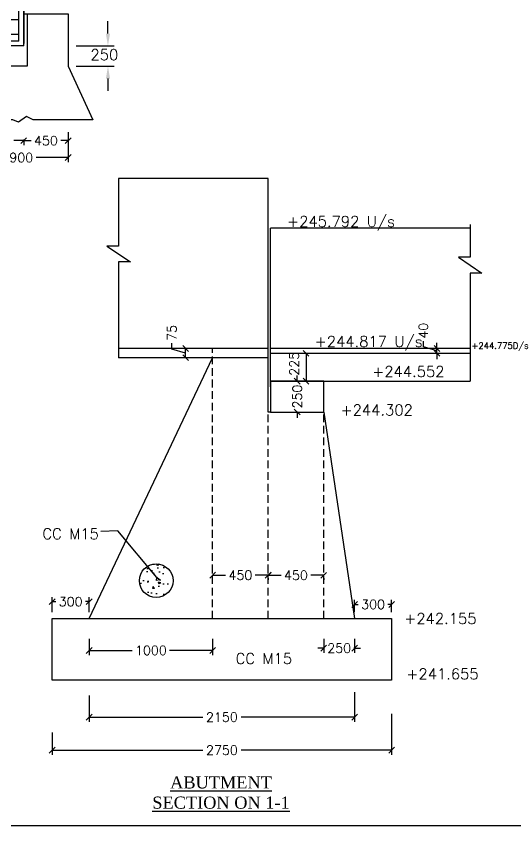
# Model space of a CAD drawing. Header units: inches. Extents: x 97621 to 324919, y -325081 to 89240.
# Drawn here: x 160764 to 168858, y -108899 to -95770 of the extents above; entities that cross this region are included whole.
import ezdxf
from ezdxf.enums import TextEntityAlignment as Align

# ---------------------------------------------------------------- set-up
doc = ezdxf.new("R2010")
doc.units = ezdxf.units.IN
doc.header["$LTSCALE"] = 100
doc.header["$MEASUREMENT"] = 0
doc.header["$PDMODE"] = 3
doc.linetypes.add('DASHED2', pattern=[0.375, 0.25, -0.125])
for name, color, linetype in [('Dim', 7, 'Continuous'), ('ren', 7, 'Continuous'), ('Text', 7, 'Continuous')]:
    doc.layers.add(name, color=color, linetype=linetype)
doc.styles.add('ARIAL', font='times.ttf')
doc.styles.add('ROMANS', font='romans')
doc.dimstyles.new('ISO-25', dxfattribs={"dimscale": 50, "dimtxt": 2.5, "dimasz": 2.5, "dimexe": 1.25, "dimexo": 0.625, "dimtad": 1, "dimtxsty": 'ROMANS', "dimcen": 2.5, "dimadec": 0, "dimazin": 0, "dimtfac": 1, "dimtmove": 0, "dimatfit": 3, "dimfxl": 1, "dimarcsym": 0})
doc.dimstyles.new('Raj-50', dxfattribs={"dimscale": 50, "dimtxt": 2, "dimasz": 1.25, "dimexe": 1, "dimexo": 0.625, "dimtad": 0, "dimtxsty": 'ROMANS', "dimblk": 'OBLIQUE', "dimcen": 1.25, "dimclrd": 256, "dimclre": 256, "dimclrt": 256, "dimadec": 0, "dimazin": 0, "dimtfac": 1, "dimtmove": 1, "dimatfit": 3, "dimfxl": 1, "dimlwd": -1, "dimlwe": -1, "dimarcsym": 0})
doc.dimstyles.new('Raj-75', dxfattribs={"dimscale": 75, "dimtxt": 2, "dimasz": 1.25, "dimexe": 1, "dimexo": 0.625, "dimtad": 0, "dimtxsty": 'ROMANS', "dimblk": 'OBLIQUE', "dimcen": 1.25, "dimclrd": 256, "dimclre": 256, "dimclrt": 256, "dimadec": 0, "dimazin": 0, "dimtfac": 1, "dimtmove": 1, "dimatfit": 3, "dimfxl": 1, "dimlwd": -1, "dimlwe": -1, "dimarcsym": 0})

# ---------------------------------------------------------------- blocks, each defined once
blk = doc.blocks.new('_Oblique')
at = {"color": 0, "linetype": 'ByBlock', "lineweight": -2}
blk.add_line((-0.5, -0.5), (0.5, 0.5), dxfattribs=at)
blk = doc.blocks.new('*D166')
at = {"layer": 'Defpoints', "color": 0, "transparency": 16777216}
for p in [(7228, 7420), (7948, 7420), (7948, 7293)]:
    blk.add_point(p, dxfattribs=at)
at = {"layer": 'Dim', "transparency": 16777216}
for p, q in [((7228, 7373), (7228, 7218)), ((7948, 7373), (7948, 7218)), ((7228, 7293), (7348, 7293)), ((7948, 7293), (7828, 7293))]:
    blk.add_line(p, q, dxfattribs=at)
at = {"layer": 'Dim', "transparency": 16777216, "xscale": 93.75, "yscale": 93.75, "zscale": 93.75, "rotation": 180}
blk.add_blockref('_Oblique', (7228, 7293), dxfattribs=at)
at = {"layer": 'Dim', "transparency": 16777216, "xscale": 93.75, "yscale": 93.75, "zscale": 93.75}
blk.add_blockref('_Oblique', (7948, 7293), dxfattribs=at)
at = {"layer": 'Dim', "transparency": 16777216, "insert": (7588, 7293), "char_height": 150, "attachment_point": 5, "style": 'ROMANS'}
blk.add_mtext('450', dxfattribs=at)
blk = doc.blocks.new('*D167')
at = {"layer": 'Defpoints', "color": 0, "transparency": 16777216}
for p in [(7948, 7395), (8665, 7420), (8665, 7293)]:
    blk.add_point(p, dxfattribs=at)
at = {"layer": 'Dim', "transparency": 16777216}
for p, q in [((8665, 7373), (8665, 7218)), ((7948, 7348), (7948, 7218)), ((7948, 7293), (8067, 7293)), ((8665, 7293), (8546, 7293))]:
    blk.add_line(p, q, dxfattribs=at)
at = {"layer": 'Dim', "transparency": 16777216, "xscale": 93.75, "yscale": 93.75, "zscale": 93.75, "rotation": 180}
blk.add_blockref('_Oblique', (7948, 7293), dxfattribs=at)
at = {"layer": 'Dim', "transparency": 16777216, "xscale": 93.75, "yscale": 93.75, "zscale": 93.75}
blk.add_blockref('_Oblique', (8665, 7293), dxfattribs=at)
at = {"layer": 'Dim', "transparency": 16777216, "insert": (8306, 7293), "char_height": 150, "attachment_point": 5, "style": 'ROMANS'}
blk.add_mtext('450', dxfattribs=at)
blk = doc.blocks.new('*D168')
at = {"layer": 'Defpoints', "color": 0, "transparency": 16777216}
for p in [(18730, 11741), (17930, 11664), (18730, 11614)]:
    blk.add_point(p, dxfattribs=at)
at = {"layer": 'Dim', "transparency": 16777216}
for p, q in [((18730, 11694), (18730, 11539)), ((17930, 11617), (17930, 11539)), ((17930, 11614), (18091, 11614)), ((18730, 11614), (18570, 11614))]:
    blk.add_line(p, q, dxfattribs=at)
at = {"layer": 'Dim', "transparency": 16777216, "xscale": 93.75, "yscale": 93.75, "zscale": 93.75, "rotation": 180}
blk.add_blockref('_Oblique', (17930, 11614), dxfattribs=at)
at = {"layer": 'Dim', "transparency": 16777216, "xscale": 93.75, "yscale": 93.75, "zscale": 93.75}
blk.add_blockref('_Oblique', (18730, 11614), dxfattribs=at)
at = {"layer": 'Dim', "transparency": 16777216, "insert": (18330, 11614), "char_height": 150, "attachment_point": 5, "style": 'ROMANS'}
blk.add_mtext('450', dxfattribs=at)
blk = doc.blocks.new('*D169')
at = {"layer": 'Defpoints', "color": 0, "transparency": 16777216}
for p in [(18730, 7361), (17930, 7330), (18730, 7296)]:
    blk.add_point(p, dxfattribs=at)
at = {"layer": 'Dim', "transparency": 16777216}
for p, q in [((17930, 7296), (18091, 7296)), ((17930, 7283), (17930, 7221)), ((18730, 7296), (18570, 7296)), ((18730, 7314), (18730, 7221))]:
    blk.add_line(p, q, dxfattribs=at)
at = {"layer": 'Dim', "transparency": 16777216, "xscale": 93.75, "yscale": 93.75, "zscale": 93.75, "rotation": 180}
blk.add_blockref('_Oblique', (17930, 7296), dxfattribs=at)
at = {"layer": 'Dim', "transparency": 16777216, "xscale": 93.75, "yscale": 93.75, "zscale": 93.75}
blk.add_blockref('_Oblique', (18730, 7296), dxfattribs=at)
at = {"layer": 'Dim', "transparency": 16777216, "insert": (18330, 7296), "char_height": 150, "attachment_point": 5, "style": 'ROMANS'}
blk.add_mtext('450', dxfattribs=at)
blk = doc.blocks.new('*D170')
at = {"layer": 'Defpoints', "color": 0, "transparency": 16777216}
for p in [(8665, 11824), (17930, 11614), (17930, 11392)]:
    blk.add_point(p, dxfattribs=at)
at = {"layer": 'Dim', "transparency": 16777216}
for p, q in [((8665, 11777), (8665, 11539)), ((17930, 11438), (17930, 11689)), ((8665, 11614), (12990, 11614)), ((17930, 11614), (13605, 11614))]:
    blk.add_line(p, q, dxfattribs=at)
at = {"layer": 'Dim', "transparency": 16777216, "xscale": 93.75, "yscale": 93.75, "zscale": 93.75, "rotation": 180}
blk.add_blockref('_Oblique', (8665, 11614), dxfattribs=at)
at = {"layer": 'Dim', "transparency": 16777216, "xscale": 93.75, "yscale": 93.75, "zscale": 93.75}
blk.add_blockref('_Oblique', (17930, 11614), dxfattribs=at)
at = {"layer": 'Dim', "transparency": 16777216, "insert": (13298, 11614), "char_height": 150, "attachment_point": 5, "style": 'ROMANS'}
blk.add_mtext('6500', dxfattribs=at)
blk = doc.blocks.new('*D171')
at = {"layer": 'Defpoints', "color": 0, "transparency": 16777216}
for p in [(7948, 11710), (8665, 11710), (8665, 11606)]:
    blk.add_point(p, dxfattribs=at)
at = {"layer": 'Dim', "transparency": 16777216}
for p, q in [((7948, 11663), (7948, 11531)), ((7948, 11606), (8067, 11606)), ((8665, 11606), (8546, 11606)), ((8665, 11663), (8665, 11531))]:
    blk.add_line(p, q, dxfattribs=at)
at = {"layer": 'Dim', "transparency": 16777216, "xscale": 93.75, "yscale": 93.75, "zscale": 93.75, "rotation": 180}
blk.add_blockref('_Oblique', (7948, 11606), dxfattribs=at)
at = {"layer": 'Dim', "transparency": 16777216, "xscale": 93.75, "yscale": 93.75, "zscale": 93.75}
blk.add_blockref('_Oblique', (8665, 11606), dxfattribs=at)
at = {"layer": 'Dim', "transparency": 16777216, "insert": (8306, 11606), "char_height": 150, "attachment_point": 5, "style": 'ROMANS'}
blk.add_mtext('450', dxfattribs=at)
blk = doc.blocks.new('*D172')
at = {"layer": 'Defpoints', "color": 0, "transparency": 16777216}
for p in [(18730, 7361), (19450, 7481), (19450, 7296)]:
    blk.add_point(p, dxfattribs=at)
at = {"layer": 'Dim', "transparency": 16777216}
for p, q in [((19450, 7434), (19450, 7221)), ((18730, 7314), (18730, 7221)), ((18730, 7296), (18851, 7296)), ((19450, 7296), (19330, 7296))]:
    blk.add_line(p, q, dxfattribs=at)
at = {"layer": 'Dim', "transparency": 16777216, "xscale": 93.75, "yscale": 93.75, "zscale": 93.75, "rotation": 180}
blk.add_blockref('_Oblique', (18730, 7296), dxfattribs=at)
at = {"layer": 'Dim', "transparency": 16777216, "xscale": 93.75, "yscale": 93.75, "zscale": 93.75}
blk.add_blockref('_Oblique', (19450, 7296), dxfattribs=at)
at = {"layer": 'Dim', "transparency": 16777216, "insert": (19090, 7296), "char_height": 150, "attachment_point": 5, "style": 'ROMANS'}
blk.add_mtext('450', dxfattribs=at)
blk = doc.blocks.new('*D173')
at = {"layer": 'Defpoints', "color": 0, "transparency": 16777216}
for p in [(8665, 7293), (17930, 7293), (17930, 7228)]:
    blk.add_point(p, dxfattribs=at)
at = {"layer": 'Dim', "transparency": 16777216}
for p, q in [((17930, 7275), (17930, 7368)), ((8665, 7293), (12108, 7293)), ((8665, 7246), (8665, 7218)), ((17930, 7293), (14487, 7293))]:
    blk.add_line(p, q, dxfattribs=at)
at = {"layer": 'Dim', "transparency": 16777216, "xscale": 93.75, "yscale": 93.75, "zscale": 93.75, "rotation": 180}
blk.add_blockref('_Oblique', (8665, 7293), dxfattribs=at)
at = {"layer": 'Dim', "transparency": 16777216, "xscale": 93.75, "yscale": 93.75, "zscale": 93.75}
blk.add_blockref('_Oblique', (17930, 7293), dxfattribs=at)
at = {"layer": 'Dim', "transparency": 16777216, "insert": (13298, 7293), "char_height": 150, "attachment_point": 5, "style": 'ROMANS'}
blk.add_mtext('5000 (CLEAR SPAN)', dxfattribs=at)
blk = doc.blocks.new('*D174')
at = {"layer": 'Defpoints', "color": 0, "transparency": 16777216}
for p in [(19450, 7304), (17930, 7139), (19450, 7022)]:
    blk.add_point(p, dxfattribs=at)
at = {"layer": 'Dim', "transparency": 16777216}
for p, q in [((19450, 7257), (19450, 6947)), ((17930, 7093), (17930, 6947)), ((17930, 7022), (18451, 7022)), ((19450, 7022), (18930, 7022))]:
    blk.add_line(p, q, dxfattribs=at)
at = {"layer": 'Dim', "transparency": 16777216, "xscale": 93.75, "yscale": 93.75, "zscale": 93.75, "rotation": 180}
blk.add_blockref('_Oblique', (17930, 7022), dxfattribs=at)
at = {"layer": 'Dim', "transparency": 16777216, "xscale": 93.75, "yscale": 93.75, "zscale": 93.75}
blk.add_blockref('_Oblique', (19450, 7022), dxfattribs=at)
at = {"layer": 'Dim', "transparency": 16777216, "insert": (18690, 7022), "char_height": 150, "attachment_point": 5, "style": 'ROMANS'}
blk.add_mtext('900', dxfattribs=at)
blk = doc.blocks.new('*D175')
at = {"layer": 'Defpoints', "color": 0, "transparency": 16777216}
for p in [(7945, 12441), (7945, 12092), (18730, 12066)]:
    blk.add_point(p, dxfattribs=at)
at = {"layer": 'Dim', "transparency": 16777216}
for p, q in [((7945, 12139), (7945, 12516)), ((18730, 12113), (18730, 12516)), ((7945, 12441), (11862, 12441)), ((18730, 12441), (14813, 12441))]:
    blk.add_line(p, q, dxfattribs=at)
at = {"layer": 'Dim', "transparency": 16777216, "xscale": 93.75, "yscale": 93.75, "zscale": 93.75, "rotation": 180}
blk.add_blockref('_Oblique', (7945, 12441), dxfattribs=at)
at = {"layer": 'Dim', "transparency": 16777216, "xscale": 93.75, "yscale": 93.75, "zscale": 93.75}
blk.add_blockref('_Oblique', (18730, 12441), dxfattribs=at)
at = {"layer": 'Dim', "transparency": 16777216, "insert": (13338, 12441), "char_height": 150, "attachment_point": 5, "style": 'ROMANS'}
blk.add_mtext('10%%C 2 LEGGED STIRRUPS\\P@165 C/C ', dxfattribs=at)
blk = doc.blocks.new('*D101')
at = {"layer": 'Defpoints', "color": 0, "ltscale": 5, "transparency": 16777216}
for p in [(166846, -107036), (161346, -107341), (161346, -107673)]:
    blk.add_point(p, dxfattribs=at)
at = {"layer": 'Dim', "ltscale": 5, "transparency": 16777216}
for p, q in [((166846, -107083), (166846, -107748)), ((161346, -107388), (161346, -107748)), ((161346, -107673), (163785, -107673)), ((166846, -107673), (164407, -107673))]:
    blk.add_line(p, q, dxfattribs=at)
at = {"layer": 'Dim', "ltscale": 5, "transparency": 16777216, "xscale": 93.75, "yscale": 93.75, "zscale": 93.75, "rotation": 180}
blk.add_blockref('_Oblique', (161346, -107673), dxfattribs=at)
at = {"layer": 'Dim', "ltscale": 5, "transparency": 16777216, "xscale": 93.75, "yscale": 93.75, "zscale": 93.75}
blk.add_blockref('_Oblique', (166846, -107673), dxfattribs=at)
at = {"layer": 'Dim', "ltscale": 5, "transparency": 16777216, "insert": (164096, -107673), "char_height": 150, "attachment_point": 5, "style": 'ROMANS'}
blk.add_mtext('2750', dxfattribs=at)
blk = doc.blocks.new('*D102')
at = {"layer": 'Defpoints', "color": 0, "ltscale": 5, "transparency": 16777216}
for p in [(161946, -106741), (166246, -106686), (161946, -107137)]:
    blk.add_point(p, dxfattribs=at)
at = {"layer": 'Dim', "ltscale": 5, "transparency": 16777216}
for p, q in [((166246, -106733), (166246, -107212)), ((161946, -106788), (161946, -107212)), ((161946, -107137), (163785, -107137)), ((166246, -107137), (164407, -107137))]:
    blk.add_line(p, q, dxfattribs=at)
at = {"layer": 'Dim', "ltscale": 5, "transparency": 16777216, "xscale": 93.75, "yscale": 93.75, "zscale": 93.75, "rotation": 180}
blk.add_blockref('_Oblique', (161946, -107137), dxfattribs=at)
at = {"layer": 'Dim', "ltscale": 5, "transparency": 16777216, "xscale": 93.75, "yscale": 93.75, "zscale": 93.75}
blk.add_blockref('_Oblique', (166246, -107137), dxfattribs=at)
at = {"layer": 'Dim', "ltscale": 5, "transparency": 16777216, "insert": (164096, -107137), "char_height": 150, "attachment_point": 5, "style": 'ROMANS'}
blk.add_mtext('2150', dxfattribs=at)
blk = doc.blocks.new('*D105')
at = {"layer": 'Defpoints', "color": 0, "transparency": 16777216}
for p in [(167581, -101159), (167712, -101159), (167712, -101239)]:
    blk.add_point(p, dxfattribs=at)
at = {"layer": 'Dim', "transparency": 16777216}
for p, q in [((167360, -101133), (167360, -101039)), ((167581, -101159), (167581, -101066)), ((167581, -101199), (167360, -101133)), ((167666, -101159), (167506, -101159)), ((167581, -101239), (167581, -101159)), ((167581, -101239), (167581, -101159)), ((167666, -101239), (167506, -101239)), ((167581, -101239), (167581, -101333))]:
    blk.add_line(p, q, dxfattribs=at)
at = {"layer": 'Dim', "transparency": 16777216, "xscale": 93.75, "yscale": 93.75, "zscale": 93.75}
for p, rotation in [((167581, -101159), 270), ((167581, -101239), 90)]:
    blk.add_blockref('_Oblique', p, dxfattribs=dict(at, rotation=rotation))
at = {"layer": 'Dim', "transparency": 16777216, "insert": (167360, -100871), "char_height": 150, "attachment_point": 5, "rotation": 90, "style": 'ROMANS'}
blk.add_mtext('40', dxfattribs=at)
blk = doc.blocks.new('*D106')
at = {"layer": 'Defpoints', "color": 0, "transparency": 16777216}
for p in [(163508, -101159), (163633, -101159), (163633, -101309)]:
    blk.add_point(p, dxfattribs=at)
at = {"layer": 'Dim', "transparency": 16777216}
for p, q in [((163287, -101168), (163287, -101074)), ((163508, -101234), (163287, -101168)), ((163586, -101159), (163433, -101159)), ((163508, -101309), (163508, -101159)), ((163586, -101309), (163433, -101309))]:
    blk.add_line(p, q, dxfattribs=at)
at = {"layer": 'Dim', "transparency": 16777216, "xscale": 93.75, "yscale": 93.75, "zscale": 93.75}
for p, rotation in [((163508, -101159), 90), ((163508, -101309), 270)]:
    blk.add_blockref('_Oblique', p, dxfattribs=dict(at, rotation=rotation))
at = {"layer": 'Dim', "transparency": 16777216, "insert": (163287, -100906), "char_height": 150, "attachment_point": 5, "rotation": 90, "style": 'ROMANS'}
blk.add_mtext('75', dxfattribs=at)
blk = doc.blocks.new('*D107')
at = {"layer": 'Defpoints', "color": 0, "transparency": 16777216}
for p in [(161946, -105821), (163946, -105821), (161946, -106056)]:
    blk.add_point(p, dxfattribs=at)
at = {"layer": 'Dim', "transparency": 16777216}
for p, q in [((161946, -105868), (161946, -106131)), ((163946, -105868), (163946, -106131)), ((161946, -106056), (162645, -106056)), ((163946, -106056), (163246, -106056))]:
    blk.add_line(p, q, dxfattribs=at)
at = {"layer": 'Dim', "transparency": 16777216, "xscale": 93.75, "yscale": 93.75, "zscale": 93.75, "rotation": 180}
blk.add_blockref('_Oblique', (161946, -106056), dxfattribs=at)
at = {"layer": 'Dim', "transparency": 16777216, "xscale": 93.75, "yscale": 93.75, "zscale": 93.75}
blk.add_blockref('_Oblique', (163946, -106056), dxfattribs=at)
at = {"layer": 'Dim', "transparency": 16777216, "insert": (162946, -106056), "char_height": 150, "attachment_point": 5, "style": 'ROMANS'}
blk.add_mtext('1000', dxfattribs=at)
blk = doc.blocks.new('*D108')
at = {"layer": 'Defpoints', "color": 0, "transparency": 16777216}
for p in [(163946, -104835), (163946, -104853), (164846, -104853)]:
    blk.add_point(p, dxfattribs=at)
at = {"layer": 'Dim', "transparency": 16777216}
for p, q in [((163946, -104806), (163946, -104760)), ((164846, -104806), (164846, -104760)), ((163946, -104835), (164156, -104835)), ((164846, -104835), (164636, -104835))]:
    blk.add_line(p, q, dxfattribs=at)
at = {"layer": 'Dim', "transparency": 16777216, "xscale": 93.75, "yscale": 93.75, "zscale": 93.75, "rotation": 180}
blk.add_blockref('_Oblique', (163946, -104835), dxfattribs=at)
at = {"layer": 'Dim', "transparency": 16777216, "xscale": 93.75, "yscale": 93.75, "zscale": 93.75}
blk.add_blockref('_Oblique', (164846, -104835), dxfattribs=at)
at = {"layer": 'Dim', "transparency": 16777216, "insert": (164396, -104835), "char_height": 150, "attachment_point": 5, "style": 'ROMANS'}
blk.add_mtext('450', dxfattribs=at)
blk = doc.blocks.new('*D109')
at = {"layer": 'Defpoints', "color": 0, "transparency": 16777216}
for p in [(164846, -104835), (165746, -104835), (165746, -104836)]:
    blk.add_point(p, dxfattribs=at)
at = {"layer": 'Dim', "transparency": 16777216}
for p, q in [((164846, -104836), (165056, -104836)), ((164846, -104882), (164846, -104911)), ((165746, -104836), (165536, -104836)), ((165746, -104882), (165746, -104911))]:
    blk.add_line(p, q, dxfattribs=at)
at = {"layer": 'Dim', "transparency": 16777216, "xscale": 93.75, "yscale": 93.75, "zscale": 93.75, "rotation": 180}
blk.add_blockref('_Oblique', (164846, -104836), dxfattribs=at)
at = {"layer": 'Dim', "transparency": 16777216, "xscale": 93.75, "yscale": 93.75, "zscale": 93.75}
blk.add_blockref('_Oblique', (165746, -104836), dxfattribs=at)
at = {"layer": 'Dim', "transparency": 16777216, "insert": (165296, -104836), "char_height": 150, "attachment_point": 5, "style": 'ROMANS'}
blk.add_mtext('450', dxfattribs=at)
blk = doc.blocks.new('*D110')
at = {"layer": 'Defpoints', "color": 0, "transparency": 16777216}
for p in [(165746, -105821), (166246, -105821), (165746, -106019)]:
    blk.add_point(p, dxfattribs=at)
at = {"layer": 'Dim', "transparency": 16777216}
for p, q in [((165746, -105868), (165746, -106094)), ((166246, -105868), (166246, -106094)), ((165746, -106019), (165652, -106019)), ((165746, -106019), (165756, -106019)), ((166246, -106019), (166236, -106019)), ((166246, -106019), (166340, -106019))]:
    blk.add_line(p, q, dxfattribs=at)
at = {"layer": 'Dim', "transparency": 16777216, "xscale": 93.75, "yscale": 93.75, "zscale": 93.75}
blk.add_blockref('_Oblique', (165746, -106019), dxfattribs=at)
at = {"layer": 'Dim', "transparency": 16777216, "xscale": 93.75, "yscale": 93.75, "zscale": 93.75, "rotation": 180}
blk.add_blockref('_Oblique', (166246, -106019), dxfattribs=at)
at = {"layer": 'Dim', "transparency": 16777216, "insert": (165996, -106019), "char_height": 150, "attachment_point": 5, "style": 'ROMANS'}
blk.add_mtext('250', dxfattribs=at)
blk = doc.blocks.new('*D111')
at = {"layer": 'Defpoints', "color": 0, "transparency": 16777216}
for p in [(166846, -105310), (166246, -105483), (166846, -105483)]:
    blk.add_point(p, dxfattribs=at)
at = {"layer": 'Dim', "transparency": 16777216}
for p, q in [((166246, -105436), (166246, -105235)), ((166846, -105436), (166846, -105235)), ((166246, -105310), (166306, -105310)), ((166846, -105310), (166786, -105310))]:
    blk.add_line(p, q, dxfattribs=at)
at = {"layer": 'Dim', "transparency": 16777216, "xscale": 93.75, "yscale": 93.75, "zscale": 93.75, "rotation": 180}
blk.add_blockref('_Oblique', (166246, -105310), dxfattribs=at)
at = {"layer": 'Dim', "transparency": 16777216, "xscale": 93.75, "yscale": 93.75, "zscale": 93.75}
blk.add_blockref('_Oblique', (166846, -105310), dxfattribs=at)
at = {"layer": 'Dim', "transparency": 16777216, "insert": (166546, -105310), "char_height": 150, "attachment_point": 5, "style": 'ROMANS'}
blk.add_mtext('300', dxfattribs=at)
blk = doc.blocks.new('*D112')
at = {"layer": 'Defpoints', "color": 0, "transparency": 16777216}
for p in [(161346, -105264), (161346, -105483), (161946, -105483)]:
    blk.add_point(p, dxfattribs=at)
at = {"layer": 'Dim', "transparency": 16777216}
for p, q in [((161346, -105436), (161346, -105189)), ((161346, -105264), (161406, -105264)), ((161946, -105264), (161886, -105264)), ((161946, -105436), (161946, -105189))]:
    blk.add_line(p, q, dxfattribs=at)
at = {"layer": 'Dim', "transparency": 16777216, "xscale": 93.75, "yscale": 93.75, "zscale": 93.75, "rotation": 180}
blk.add_blockref('_Oblique', (161346, -105264), dxfattribs=at)
at = {"layer": 'Dim', "transparency": 16777216, "xscale": 93.75, "yscale": 93.75, "zscale": 93.75}
blk.add_blockref('_Oblique', (161946, -105264), dxfattribs=at)
at = {"layer": 'Dim', "transparency": 16777216, "insert": (161646, -105264), "char_height": 150, "attachment_point": 5, "style": 'ROMANS'}
blk.add_mtext('300', dxfattribs=at)
blk = doc.blocks.new('*D176')
at = {"transparency": 16777216}
for p, q in [((165587, -101239), (165384, -101239)), ((165459, -101239), (165459, -101689)), ((165587, -101689), (165384, -101689))]:
    blk.add_line(p, q, dxfattribs=at)
at = {"layer": 'Defpoints', "color": 0, "transparency": 16777216}
for p in [(165633, -101239), (165459, -101689), (165633, -101689)]:
    blk.add_point(p, dxfattribs=at)
at = {"transparency": 16777216, "xscale": 93.75, "yscale": 93.75, "zscale": 93.75}
for p, rotation in [((165459, -101239), 90), ((165459, -101689), 270)]:
    blk.add_blockref('_Oblique', p, dxfattribs=dict(at, rotation=rotation))
at = {"transparency": 16777216, "insert": (165267, -101407), "char_height": 150, "attachment_point": 5, "rotation": 90, "style": 'ROMANS'}
blk.add_mtext('225', dxfattribs=at)
blk = doc.blocks.new('*D177')
at = {"transparency": 16777216}
for p, q in [((165316, -101689), (165316, -101596)), ((165127, -101689), (165391, -101689)), ((165316, -101689), (165316, -101700)), ((165127, -102189), (165391, -102189)), ((165316, -102189), (165316, -102179)), ((165316, -102189), (165316, -102283))]:
    blk.add_line(p, q, dxfattribs=at)
at = {"layer": 'Defpoints', "color": 0, "transparency": 16777216}
for p in [(165080, -101689), (165080, -102189), (165316, -102189)]:
    blk.add_point(p, dxfattribs=at)
at = {"transparency": 16777216, "xscale": 93.75, "yscale": 93.75, "zscale": 93.75}
for p, rotation in [((165316, -101689), 270), ((165316, -102189), 90)]:
    blk.add_blockref('_Oblique', p, dxfattribs=dict(at, rotation=rotation))
at = {"transparency": 16777216, "insert": (165316, -101939), "char_height": 150, "attachment_point": 5, "rotation": 90, "style": 'ROMANS'}
blk.add_mtext('250', dxfattribs=at)
blk = doc.blocks.new('A$C69273466')
at = {"color": 0}
for p, q in [((7944.967, 8831.569), (7944.967, 11391.569)), ((7944.967, 11391.569), (18730.422, 11391.569)), ((7944.967, 11391.569), (18730.422, 11391.569)), ((18730.422, 8831.569), (18730.422, 11391.569)), ((18730.422, 11351.569), (18730.422, 8871.569)), ((7224.967, 9351.569), (7224.967, 8502.767)), ((7949.947, 9351.569), (7224.967, 9351.569)), ((7890.137, 9351.569), (7890.137, 8502.767)), ((18725.442, 9351.569), (19450.422, 9351.569)), ((18785.252, 9351.569), (18785.252, 8502.767)), ((19450.422, 9351.569), (19450.422, 8502.767)), ((18730.422, 8831.569), (7944.967, 8831.569)), ((7944.967, 8831.569), (7944.967, 8502.767)), ((8664.967, 8831.569), (8664.967, 8502.767)), ((7224.967, 8502.767), (6665.098, 7633.389)), ((7890.137, 8502.767), (8664.967, 8502.767)), ((8664.967, 8502.767), (9043.985, 7632.304)), ((18010.422, 8502.767), (17631.404, 7632.304)), ((18785.252, 8502.767), (18010.422, 8502.767)), ((19450.422, 8502.767), (19849.134, 7633.389)), ((6547.278, 7633.389), (7793.502, 7632.304)), ((7793.502, 7632.304), (7900.129, 7686.046)), ((7900.129, 7686.046), (8028.537, 7597.447)), ((8028.537, 7597.447), (8124.022, 7632.304)), ((8124.022, 7632.304), (9043.985, 7632.304)), ((18551.367, 7632.304), (17631.404, 7632.304)), ((18646.852, 7597.447), (18551.367, 7632.304)), ((18775.26, 7686.046), (18646.852, 7597.447)), ((18881.887, 7632.304), (18775.26, 7686.046)), ((19849.134, 7633.389), (18881.887, 7632.304))]:
    blk.add_line(p, q, dxfattribs=at)
at = {"color": 0, "ltscale": 5}
blk.add_line((18010.422, 8502.767), (18010.422, 8831.569), dxfattribs=at)
at = {"layer": 'Dim'}
for p, q in [((9859.513, 10793.995), (9859.513, 12314.949)), ((16815.876, 10793.995), (16815.876, 12325.663)), ((15751.323, 11841.776), (15751.323, 12017.146)), ((9631.457, 10791.104), (9859.513, 10793.995)), ((17043.932, 10791.104), (16815.876, 10793.995)), ((7355.873, 9667.143), (7355.873, 10311.572)), ((11873.227, 9397.666), (11876.117, 9117.794)), ((9308.926, 9031.569), (9308.926, 9231.569)), ((20094.38, 9031.569), (20094.38, 9231.569)), ((11873.227, 9055.534), (11873.227, 8047.62)), ((19580.422, 8831.569), (20194.38, 8831.569)), ((15375.123, 8076.043), (15375.123, 8579.98)), ((9101.946, 8502.767), (9408.926, 8502.767)), ((19580.422, 8502.767), (20194.38, 8502.767)), ((9308.926, 8302.767), (9308.926, 8202.767)), ((20094.38, 8302.767), (20094.38, 8102.767)), ((9554.282, 8210.882), (9554.282, 7779.422)), ((12236.356, 8196.126), (12236.356, 7907.801)), ((11873.227, 8047.62), (12236.356, 8047.62)), ((6216.884, 7546.998), (6216.884, 7895.361))]:
    blk.add_line(p, q, dxfattribs=at)
for points in [[(8551.457, 10791.104), (9071.457, 10791.104), (9431.457, 10791.104)], [(18090.422, 10791.104), (17570.422, 10791.104), (17210.422, 10791.104)], [(11873.227, 10425.849), (11873.227, 9905.849), (11873.227, 9545.849)], [(15186.118, 9018.463), (15185.883, 8261.418), (15375.123, 8253.098)]]:
    blk.add_lwpolyline(points, dxfattribs=at)
for centre in [(11392.49, 11923.26), (11433.797, 8491.049)]:
    blk.add_circle(centre, 206.457, dxfattribs=at)
for points in [[(8551.457, 10757.771), (8351.457, 10791.104), (8551.457, 10824.438)], [(8915.193, 10757.771), (8715.193, 10791.104), (8915.193, 10824.438)], [(9271.457, 10757.771), (9071.457, 10791.104), (9271.457, 10824.438)], [(9631.457, 10757.771), (9431.457, 10791.104), (9631.457, 10824.438)], [(17010.422, 10757.771), (17210.422, 10791.104), (17010.422, 10824.438)], [(17370.422, 10757.771), (17570.422, 10791.104), (17370.422, 10824.438)], [(17726.686, 10757.771), (17926.686, 10791.104), (17726.686, 10824.438)], [(18090.422, 10757.771), (18290.422, 10791.104), (18090.422, 10824.438)], [(11839.894, 10425.849), (11873.227, 10625.849), (11906.56, 10425.849)], [(11839.894, 10085.143), (11873.227, 10285.143), (11906.56, 10085.143)], [(11839.894, 9746.151), (11873.227, 9946.151), (11906.56, 9746.151)], [(11839.894, 9397.666), (11873.227, 9597.666), (11906.56, 9397.666)], [(11839.894, 9055.534), (11873.227, 9255.534), (11906.56, 9055.534)], [(9275.592, 9031.569), (9342.259, 9031.569), (9308.926, 8831.569)], [(15169.154, 8920.245), (15185.821, 9020.245), (15202.487, 8920.245)], [(20061.047, 9031.569), (20127.714, 9031.569), (20094.38, 8831.569)], [(15167.045, 8814.854), (15183.711, 8914.854), (15200.378, 8814.854)], [(9275.592, 8302.767), (9342.259, 8302.767), (9308.926, 8502.767)], [(20061.047, 8302.767), (20127.714, 8302.767), (20094.38, 8502.767)]]:
    blk.add_solid(points, dxfattribs=at)
at = {"layer": 'ren', "ltscale": 5}
for p, q in [((8024.967, 8911.569), (8024.967, 11311.569)), ((8024.967, 11311.569), (18650.422, 11311.569)), ((8351.457, 8911.569), (8351.457, 11311.569)), ((8711.457, 8911.569), (8711.457, 11311.569)), ((9071.457, 8911.569), (9071.457, 11311.569)), ((9431.457, 8911.569), (9431.457, 11311.569)), ((17210.422, 8911.569), (17210.422, 11311.569)), ((17570.422, 8911.569), (17570.422, 11311.569)), ((17930.422, 8911.569), (17930.422, 11311.569)), ((18290.422, 8911.569), (18290.422, 11311.569)), ((18650.422, 8911.569), (18650.422, 11311.569)), ((18650.422, 10968.705), (8024.967, 10968.705)), ((18650.422, 10625.849), (8024.967, 10625.849)), ((18650.422, 10282.993), (8024.967, 10282.993)), ((18650.422, 9940.137), (8024.967, 9940.137)), ((18650.422, 9597.281), (8024.967, 9597.281)), ((18650.422, 9254.425), (8024.967, 9254.425)), ((18650.422, 9018.463), (8024.967, 9018.463)), ((18650.422, 8911.569), (8024.967, 8911.569))]:
    blk.add_line(p, q, dxfattribs=at)
at = {"color": 0, "linetype": 'Continuous', "style": 'ARIAL'}
blk.add_text('%%ULONGITUDINAL SECTION OF BEAM(END WALL)', height=196.5598, dxfattribs=at).set_placement((9414.74, 6637.194))
at = {"layer": 'Dim', "char_height": 200, "attachment_point": 1, "style": 'ROMANS'}
for s, insert in [('{\\Fsimplex.shx;X}', (11282.034, 12057.507)), ('{\\Fsimplex.shx;Y}', (11323.341, 8625.296))]:
    blk.add_mtext(s, dxfattribs=dict(at, insert=insert))
at = {"layer": 'Dim', "color": 7, "ltscale": 5, "char_height": 130, "attachment_point": 7, "style": 'ROMANS'}
for s, insert in [('16%%C-2No.s (a)', (15487.556, 8187.824)), ('+16%%C-3No.s (a)', (15487.556, 7976.752))]:
    blk.add_mtext(s, dxfattribs=dict(at, insert=insert))
at = {"layer": 'Text', "style": 'ROMANS'}
for s, p in [('BED BLOCKS', (9555.177, 8018.513)), ('R.C.C. M25 GRADE', (9555.177, 7769.499))]:
    blk.add_text(s, height=175, dxfattribs=at).set_placement(p)
at = {"layer": 'Text', "char_height": 175, "style": 'ROMANS'}
for s, insert, attachment_point in [('{\\Fsimplex|c0;12%%C- 2 NOs}', (15803.865, 12021.008), 1), ('{\\Fsimplex|c0;12 THICK EXPANSION JOINT\\PWITH 300 WIDE PVC WATER\\PSTOPPER AND FILLED WITH\\PASPHALT JOINT FILLER}', (7261.691, 9716.835), 9), ('250', (9514.719, 8612.27), 9), ('250', (20260.96, 8602.102), 9), ('{\\Fsimplex|c0;10 %%C @ 200 C/C}', (14540.071, 7916.526), 9), ('{\\Fsimplex.shx|c1;ABUTMENT IN\\PCC M1\\Fsimplex.shx|c0;5\\Fsimplex.shx|c1; GRADE}', (6148.174, 7836.752), 3)]:
    blk.add_mtext(s, dxfattribs=dict(at, insert=insert, attachment_point=attachment_point))
at = {"layer": 'Dim'}
for base, p1, p2, text, picture, middle in [((7944.967, 12441.039), (18730.422, 12066.364), (7944.967, 12091.756), '10%%C 2 LEGGED STIRRUPS\\P@165 C/C ', '*D175', (13337.695, 12441.039)), ((17930.422, 11613.783), (8664.967, 11823.578), (17930.422, 11391.569), '6500', '*D170', (13297.695, 11613.783)), ((8664.967, 11606.329), (7947.896, 11709.793), (8664.967, 11709.793), '450', '*D171', (8306.432, 11606.329)), ((18730.422, 11613.783), (17930.422, 11663.783), (18730.422, 11740.684), '450', '*D168', (18330.422, 11613.783)), ((17930.422, 7292.817), (8664.967, 7292.817), (17930.422, 7228.132), '5000 (CLEAR SPAN)', '*D173', (13297.695, 7292.817)), ((7947.896, 7292.817), (7227.896, 7419.718), (7947.896, 7419.718), '450', '*D166', (7587.896, 7292.817)), ((8664.967, 7292.817), (7947.896, 7394.718), (8664.967, 7419.718), '450', '*D167', (8306.432, 7292.817)), ((18730.422, 7295.536), (17930.422, 7329.969), (18730.422, 7360.779), '450', '*D169', (18330.422, 7295.536)), ((19450.422, 7295.536), (18730.422, 7360.779), (19450.422, 7480.794), '450', '*D172', (19090.422, 7295.536)), ((19450.422, 7021.74), (17930.422, 7139.399), (19450.422, 7303.869), '900', '*D174', (18690.422, 7021.74))]:
    dim = blk.add_linear_dim(base=base, p1=p1, p2=p2, text=text, dimstyle='Raj-75', override={"dimfxl": 150}, dxfattribs=at)
    dim.commit()
    dim.dimension.update_dxf_attribs({"geometry": picture, "text_midpoint": middle})
for points, override in [([(11108.371, 11909.109), (9960.747, 11909.109), (9967.398, 8401.146)], {"dimgap": 0.625, "dimtad": 0}), ([(15131.718, 11311.569), (15131.718, 11929.461), (15751.323, 11929.461)], {"dimasz": 3.5, "dimtad": 0}), ([(11141.968, 8401.146), (9967.398, 8401.146), (9962.009, 11691.27)], {"dimgap": 0.625, "dimtad": 0}), ([(8351.457, 10791.104), (8711.457, 10791.104), (9071.457, 10791.104)], {"dimgap": 0.625, "dimtad": 0}), ([(18290.422, 10791.104), (17930.422, 10791.104), (17570.422, 10791.104)], {"dimgap": 0.625, "dimtad": 0}), ([(11873.227, 10625.849), (11873.227, 10265.849), (11873.227, 9905.849)], {"dimgap": 0.625, "dimtad": 0}), ([(7890.137, 9351.569), (7636.797, 9989.358), (7355.873, 9989.358)], {"dimasz": 3.5, "dimtad": 0}), ([(8587.973, 8692.422), (9155.374, 8078.291), (9554.282, 8078.291)], {"dimasz": 3.5, "dimgap": 0.625, "dimtad": 0}), ([(7313.2, 7869.602), (6615.792, 7721.18), (6216.884, 7721.18)], {"dimasz": 3.5, "dimtad": 0})]:
    blk.add_leader(points, dimstyle='ISO-25', override=override, dxfattribs=at)

msp = doc.modelspace()

# ---------------------------------------------------------------- hatches: boundary and pattern name
at = {"layer": 'Dim'}
h = msp.add_hatch(dxfattribs=at)
h.set_pattern_fill('AR-CONC', scale=50, style=0)
h.set_pattern_definition([(130, (253433.3, -49034.7), (-358.6301, -31.3761), [37.5, -412.5]), (185, (253433.3, -49034.7), (69.3757, 376.0961), [30, -330]), (79.5486, (253403.4, -49037.3), (-289.2547, 344.7198), [31.8701, -350.571]), (133.8158, (253433.3, -48934.7), (-533.6205, -82.7595), [56.25, -618.75]), (83.3644, (253388.83, -48941.6), (-467.3314, 487.059), [47.8051, -525.8565]), (188.8158, (253433.3, -48934.7), (-467.331, 487.0593), [45, -495]), (159, (253383.3, -48959.7), (-298.4535, -201.30945), [37.5, -412.5]), (214, (253383.3, -48959.7), (-121.6577, 362.575), [30, -330]), (108.5486, (253358.43, -48976.46), (-420.1113, 161.2652), [31.8701, -350.571]), (142.5, (253433.3, -49034.69), (-6.07993, 166.44693), [0, -326, 0, -335, 0, -331.25]), (172.5, (253433.3, -49034.69), (-131.53477, 197.20586), [0, -191, 0, -318.5, 0, -126.25]), (212.5, (253544.8, -49034.69), (-266.91122, -11.27744), [0, -125, 0, -390, 0, -517.5]), (222.5, (253594.8, -49034.69), (-291.5931, 50.0525), [0, -162.5, 0, -259, 0, -367.5])])
edge = h.paths.add_edge_path()
edge.add_arc((163031.633, -104924.67), 272.705, 180, 540, ccw=False)

# ---------------------------------------------------------------- linework, layer by layer
at = {"ltscale": 5}
for p, q in [((164845.884, -101309.34), (164845.884, -98400.405)), ((164885.884, -101779.34), (164885.884, -99209.34)), ((164845.884, -101159.34), (162419.137, -101159.34)), ((168116.134, -101159.34), (164885.884, -101159.34)), ((164885.884, -101689.34), (164885.884, -101159.34)), ((164845.884, -101309.34), (162419.137, -101309.34)), ((168116.134, -101239.34), (164885.884, -101239.34)), ((164885.884, -101689.34), (168116.134, -101689.34)), ((165745.884, -102189.34), (166245.884, -105539.34))]:
    msp.add_line(p, q, dxfattribs=at)
at = {"color": 7, "ltscale": 5}
for p, q in [((168116.134, -99209.34), (164885.884, -99209.34)), ((168116.134, -101159.34), (164885.884, -101159.34))]:
    msp.add_line(p, q, dxfattribs=at)
at = {"linetype": 'DASHED2', "ltscale": 5}
for p, q in [((163945.884, -105539.34), (163945.884, -101159.34)), ((164845.884, -105539.34), (164845.884, -102189.34)), ((165745.884, -105539.34), (165745.884, -102189.34))]:
    msp.add_line(p, q, dxfattribs=at)
at = {"linetype": 'Continuous', "ltscale": 5}
msp.add_line((161945.884, -105539.34), (163945.884, -101309.34), dxfattribs=at)
at = {"color": 7, "linetype": 'DASHED2', "ltscale": 10}
msp.add_line((164845.884, -101309.34), (162419.137, -101309.34), dxfattribs=at)
at = {"color": 7, "ltscale": 5}
for points in [[(164845.884, -98400.405), (162419.137, -98400.405), (162419.137, -99497.51), (162230.582, -99497.51), (162613.034, -99755.004), (162419.137, -99755.004), (162419.137, -101309.34)], [(168116.134, -99148.918), (168116.134, -99679.51), (167927.578, -99679.51), (168310.03, -99937.004), (168116.134, -99937.004), (168116.134, -101689.34)]]:
    msp.add_lwpolyline(points, dxfattribs=at)
at = {"ltscale": 5}
msp.add_lwpolyline([(164885.884, -102189.34), (164845.884, -102189.34), (164845.884, -101159.34), (163945.884, -101159.34)], dxfattribs=at)
for points in [[(165745.884, -101689.34), (164885.884, -101689.34), (164885.884, -102189.34), (165745.884, -102189.34)], [(166845.884, -106539.34), (161345.884, -106539.34), (161345.884, -105539.34), (166845.884, -105539.34)]]:
    msp.add_lwpolyline(points, close=True, dxfattribs=at)
at = {"layer": 'Dim'}
msp.add_lwpolyline([(145429.423, -86076.127), (178465.548, -86076.127), (178465.548, -108899.483), (145429.423, -108899.483)], close=True, dxfattribs=at)
at = {"layer": 'Dim', "color": 7}
msp.add_circle((163031.633, -104924.67), 272.705, dxfattribs=at)

# ---------------------------------------------------------------- block references
msp.add_blockref('A$C69273466', (142155.806, -105084.506), dxfattribs=at)

# ---------------------------------------------------------------- texts
at = {"color": 7, "linetype": 'Continuous', "insert": (164081.652, -108097.548), "char_height": 196.5598, "attachment_point": 2, "style": 'ARIAL'}
msp.add_mtext('{\\LABUTMENT\\PSECTION ON 1-1}', dxfattribs=at)
at = {"layer": 'Text', "color": 7, "style": 'ROMANS'}
for s, height, p in [('+245.792 U/s', 175, (166026.553, -99238.814)), ('+244.817 U/s', 175, (166473.986, -101185.939)), ('+244.775D/s', 100, (168603.286, -101192.8))]:
    msp.add_text(s, height=height, dxfattribs=at).set_placement(p, align=Align.BOTTOM_CENTER)
for s, p in [('+244.552', (167702.336, -101533.448)), ('+244.302', (167190.093, -102157.334)), ('+242.155', (168221.577, -105538.566)), ('+241.655', (168255.243, -106436.337))]:
    msp.add_text(s, height=175, dxfattribs=at).set_placement(p, align=Align.MIDDLE_RIGHT)
at = {"layer": 'Text', "color": 7, "char_height": 175, "attachment_point": 3, "style": 'ROMANS'}
for insert in [(162102.376, -104076.769), (165233.371, -106099.251)]:
    msp.add_mtext('CC M15', dxfattribs=dict(at, insert=insert))

# ---------------------------------------------------------------- dimensions: what is measured, and where the dimension line sits
dim = msp.add_linear_dim(base=(165458.574, -101689.34), p1=(165633.49, -101239.34), p2=(165633.49, -101689.34), angle=90, text='225', dimstyle='Raj-75', override={"dimfxl": 150})
dim.commit()
dim.dimension.update_dxf_attribs({"geometry": '*D176', "text_midpoint": (165266.522, -101406.725), "dimtype": 160})
dim = msp.add_linear_dim(base=(165315.884, -102189.34), p1=(165079.69, -101689.34), p2=(165079.69, -102189.34), angle=90, text='250', dimstyle='Raj-75', override={"dimfxl": 150})
dim.commit()
dim.dimension.update_dxf_attribs({"geometry": '*D177', "text_midpoint": (165315.884, -101939.34)})
at = {"layer": 'Dim', "color": 7}
for base, p1, p2, text, picture, middle in [((163507.739, -101159.34), (163632.511, -101309.34), (163632.511, -101159.34), '75', '*D106', (163287.426, -101027.621)), ((167580.698, -101159.34), (167712.47, -101239.34), (167712.47, -101159.34), '40', '*D105', (167360.386, -100992.621))]:
    dim = msp.add_linear_dim(base=base, p1=p1, p2=p2, angle=90, text=text, dimstyle='Raj-75', override={"dimfxl": 150}, dxfattribs=at)
    dim.commit()
    dim.dimension.update_dxf_attribs({"geometry": picture, "text_midpoint": middle})
at = {"layer": 'Dim'}
for base, p1, p2, text, picture, middle in [((163945.884, -104834.931), (164845.884, -104853.002), (163945.884, -104853.002), '450', '*D108', (164395.884, -104834.931)), ((165745.884, -104835.892), (164845.884, -104834.931), (165745.884, -104834.931), '450', '*D109', (165295.884, -104835.892)), ((161345.884, -105264.493), (161945.884, -105483.068), (161345.884, -105483.068), '300', '*D112', (161645.884, -105264.493)), ((166845.884, -105309.511), (166245.884, -105483.068), (166845.884, -105483.068), '300', '*D111', (166545.884, -105309.511)), ((161945.884, -106056.005), (163945.884, -105820.698), (161945.884, -105820.698), '1000', '*D107', (162945.884, -106056.005)), ((165745.884, -106018.532), (166245.884, -105820.698), (165745.884, -105820.698), '250', '*D110', (165995.884, -106018.532))]:
    dim = msp.add_linear_dim(base=base, p1=p1, p2=p2, text=text, dimstyle='Raj-75', override={"dimfxl": 150}, dxfattribs=at)
    dim.commit()
    dim.dimension.update_dxf_attribs({"geometry": picture, "text_midpoint": middle})
at = {"layer": 'Dim', "ltscale": 5}
for base, p1, p2, text, picture, middle in [((161945.884, -107137.38), (166245.884, -106686.07), (161945.884, -106740.655), '2150', '*D102', (164095.884, -107137.38)), ((161345.884, -107673.469), (166845.884, -107036.206), (161345.884, -107341.083), '2750', '*D101', (164095.884, -107673.469))]:
    dim = msp.add_linear_dim(base=base, p1=p1, p2=p2, angle=180, text=text, dimstyle='Raj-75', dxfattribs=at)
    dim.commit()
    dim.dimension.update_dxf_attribs({"geometry": picture, "text_midpoint": middle})

# ---------------------------------------------------------------- leaders
at = {"layer": 'Dim', "color": 7, "annotation_type": 0, "has_hookline": 1, "hookline_direction": 1, "text_width": 1008.333}
msp.add_leader([(163043.356, -104872.029), (162410.247, -104113.448), (162133.626, -104124.596)], dimstyle='Raj-50', override={"dimasz": 2}, dxfattribs=at)

doc.saveas('drawing.dxf')
